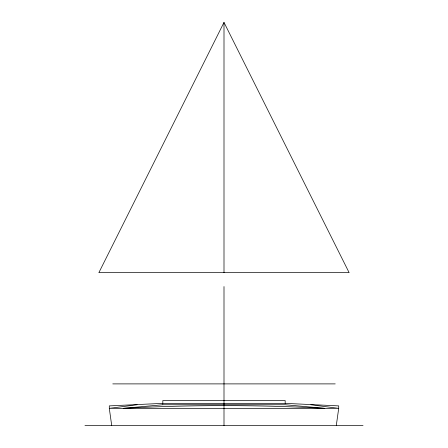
<?xml version="1.0" encoding="UTF-8"?>
<svg xmlns="http://www.w3.org/2000/svg" width="448" height="448" viewBox="0 0 448 448"><rect width="100%" height="100%" fill="white"/><g stroke="black" fill="none" stroke-linecap="round" stroke-linejoin="round"><path stroke-width="0.67" d="M336.28 425.6L338.705 408.358L338.705 405.888L285.174 403.357L162.826 403.357L109.295 405.888L109.295 408.358L111.72 425.6M224 22.4L98.868 272.664L349.132 272.664L224 22.4L224 272.664M137.105 404.746L109.295 408.358L338.705 408.358L310.895 404.746M112.773 383.891L335.227 383.891M84.963 425.6L363.037 425.6M285.174 403.357L285.174 400.574L162.826 400.574L162.826 403.357M224 286.563L224 425.6M162.826 404.746L123.2 408.358A1858.774 1858.774 0 0 1 324.8 408.358L285.174 404.746L162.826 404.746"/></g></svg>
